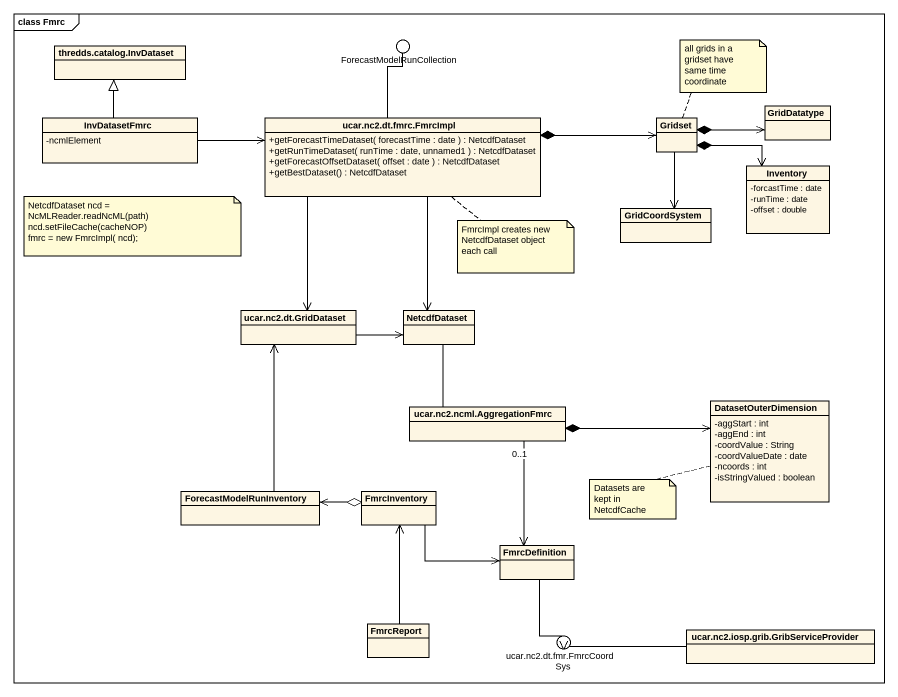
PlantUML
@startuml
mainframe class Fmrc
allowmixing
hide circle
hide empty members
skinparam classAttributeIconSize 0
() ForecastModelRunCollection
class "thredds.catalog.InvDataset" as thredds_catalog_InvDataset
class InvDatasetFmrc {
  -ncmlElement
}
class "ucar.nc2.dt.fmrc.FmrcImpl" as ucar_nc2_dt_fmrc_FmrcImpl {
  +getForecastTimeDataset( forecastTime : date ) : NetcdfDataset
  +getRunTimeDataset( runTime : date, unnamed1 ) : NetcdfDataset
  +getForecastOffsetDataset( offset : date ) : NetcdfDataset
  +getBestDataset() : NetcdfDataset
}
class Gridset
class GridDatatype
class Inventory {
  -forcastTime : date
  -runTime : date
  -offset : double
}
class GridCoordSystem
class "ucar.nc2.dt.GridDataset" as ucar_nc2_dt_GridDataset
class NetcdfDataset
class "ucar.nc2.ncml.AggregationFmrc" as ucar_nc2_ncml
class DatasetOuterDimension {
  -aggStart : int
  -aggEnd : int
  -coordValue : String
  -coordValueDate : date
  -ncoords : int
  -isStringValued : boolean
}
class ForecastModelRunInventory
class FmrcInventory
class FmrcDefinition
class FmrcReport
() "ucar.nc2.dt.fmr.FmrcCoordSys" as ucar_nc2_dt_fmr_FmrcCoordSys
class "ucar.nc2.iosp.grib.GribServiceProvider" as ucar_nc2_iosp_grib
InvDatasetFmrc -up-|> thredds_catalog_InvDataset
InvDatasetFmrc -right-> ucar_nc2_dt_fmrc_FmrcImpl
ucar_nc2_dt_fmrc_FmrcImpl -up- ForecastModelRunCollection
ucar_nc2_dt_fmrc_FmrcImpl *-right-> Gridset
ucar_nc2_dt_fmrc_FmrcImpl --> ucar_nc2_dt_GridDataset
ucar_nc2_dt_fmrc_FmrcImpl --> NetcdfDataset
Gridset *-right-> GridDatatype
Gridset *-right-> Inventory
Gridset --> GridCoordSystem
ucar_nc2_dt_GridDataset -right-> NetcdfDataset
NetcdfDataset -- ucar_nc2_ncml
ucar_nc2_ncml *-right-> DatasetOuterDimension
ucar_nc2_ncml "0..1" --> FmrcDefinition
ForecastModelRunInventory -up-> ucar_nc2_dt_GridDataset
FmrcInventory o-left-> ForecastModelRunInventory
FmrcInventory -right-> FmrcDefinition
FmrcDefinition -- ucar_nc2_dt_fmr_FmrcCoordSys
FmrcReport -up-> FmrcInventory
ucar_nc2_iosp_grib -left-> ucar_nc2_dt_fmr_FmrcCoordSys
note top of Gridset : all grids in a gridset have same time coordinate
note as N2
  NetcdfDataset ncd = NcMLReader.readNcML(path)
  ncd.setFileCache(cacheNOP)
  fmrc = new FmrcImpl( ncd);
end note
note bottom of ucar_nc2_dt_fmrc_FmrcImpl : FmrcImpl creates new NetcdfDataset object each call
note left of DatasetOuterDimension : Datasets are kept in NetcdfCache
@enduml
